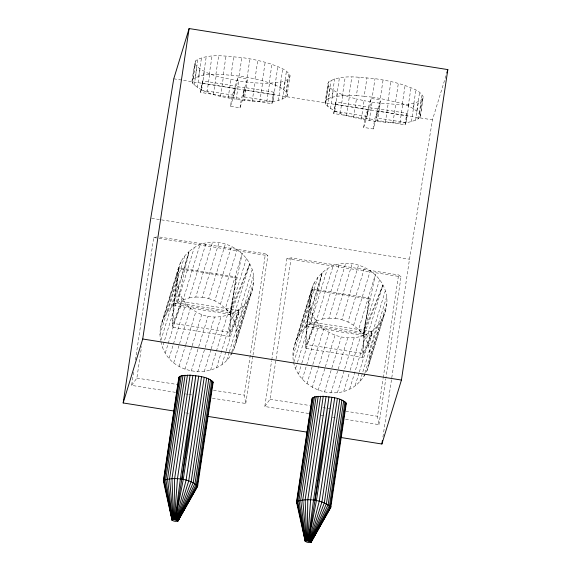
<?xml version="1.0" encoding="UTF-8"?>
<svg xmlns="http://www.w3.org/2000/svg" width="571" height="571" viewBox="0 0 571 571"><rect width="100%" height="100%" fill="white"/><g stroke="black" fill="none" stroke-linecap="round" stroke-linejoin="round"><path stroke-width="0.43" stroke-dasharray="2.85 2.14" d="M238.871 310.488L229.906 332.372L172.835 323.322L181.799 301.438L238.871 310.488L238.293 314.257L229.271 336.276L172.199 327.219L173.377 305.357L178.844 268.777L235.916 277.834L236.194 276.921L179.123 267.863L173.505 305.464C163.37 313.672 158.124 327.411 160.579 340.266M172.835 323.322L173.855 304.314L189.015 251.697C215.117 227.158 261.853 253.595 252.589 288.762L235.83 343.585L232.675 351.679M229.271 336.276L230.448 314.414L235.916 277.834M229.906 332.372L230.927 313.372L249.763 263.916L233.004 318.739C236.672 326.434 237.722 335.256 235.83 343.585M372.035 331.615L363.07 353.499L305.999 344.449L314.964 322.565L372.035 331.615L371.457 335.384L362.435 357.403L305.364 348.346L306.541 326.484L312.287 288.99L369.358 298.048L363.734 335.641C371.057 346.718 372.164 361.893 365.461 373.498M305.999 344.449L307.02 325.441L322.18 272.824C348.274 248.285 395.018 274.722 385.753 309.889L368.987 364.712M362.435 357.403L363.613 335.541L369.358 298.048M363.07 353.499L364.091 334.499L382.927 285.043L366.161 339.866M252.589 288.762C247.357 313.001 216.445 324.621 195.839 311.659C174.326 300.239 170.008 267.464 189.015 251.697L177.395 302.701L173.855 304.314L173.505 305.464M365.083 374.198C343.385 412.926 280.782 385.796 294.986 343.364L311.745 288.548L314.278 282.738L317.79 277.449L322.18 272.824L310.56 323.828L307.02 325.441L306.67 326.591C301.345 331.016 297.313 336.847 294.986 343.364M385.753 309.889C372.213 359.309 296.97 337.547 311.745 288.548M286.999 96.078L287.249 94.087C283.88 87.392 275.536 85.536 269.162 82.816C259.377 79.605 249.263 77.492 239.078 76.036C223.996 75.008 206.681 71.211 192.905 79.119L191.97 81.003L192.406 83.088C205.838 96.128 226.644 97.341 244.231 100.589C258.071 100.924 275.243 105.192 286.999 96.078L290.011 75.608C286.642 68.913 278.298 67.057 271.924 64.337C262.139 61.118 252.025 59.013 241.84 57.557C226.758 56.529 209.443 52.732 195.667 60.64L194.732 62.524L191.97 81.003M290.011 75.608L289.761 77.599C284.815 83.109 276.314 82.424 269.555 83.202C259.298 83.459 249.042 82.545 238.906 80.996C224.003 77.613 206.309 76.114 195.168 64.609L194.732 62.524M420.163 117.205L423.175 96.735C419.806 90.04 411.463 88.184 405.082 85.464C395.303 82.253 385.189 80.14 375.004 78.684C359.923 77.656 342.607 73.859 328.832 81.767L327.897 83.651L325.135 102.13L325.57 104.215C339.003 117.255 359.809 118.468 377.395 121.716C391.235 122.051 408.408 126.319 420.163 117.205L423.175 96.735M175.533 392.348L131.637 385.389L133.607 372.185M135.448 359.866L153.727 237.55L157.139 236.929M131.637 385.389L136.869 378.095L141.594 346.49M192.905 79.119L195.667 60.64M192.406 83.088L195.168 64.609M195.182 77.499L197.944 59.013M194.204 85.315L196.966 66.836M198.744 76.179L201.506 57.7M197.309 87.62L200.071 69.141M201.941 83.159L234.56 88.334L233.182 97.577L200.564 92.402L202.641 80.875L235.259 86.05L237.929 77.335L247.436 78.841L244.231 100.589M200.564 92.402L202.641 80.875M203.476 75.194L206.238 56.715M201.627 89.94L204.389 71.454M209.25 74.587L212.012 56.108M207.037 92.202L209.8 73.723M215.895 74.366L218.657 55.887M213.39 94.343L216.152 75.864M223.225 74.537L225.988 56.058M220.499 96.306L223.261 77.827M231.034 75.101L233.789 56.622M228.157 98.034L230.92 79.555M273.952 92.188L272.574 101.431L243.389 96.799L244.773 87.563L273.952 92.188L273.259 94.472L244.074 89.847L242.696 99.083L240.027 107.805L230.513 106.292L231.897 97.056L234.56 88.334M201.263 90.118L233.882 95.293L235.259 86.05M233.882 95.293L236.544 86.571L237.929 77.335M239.078 76.036L241.84 57.557M236.144 99.475L238.906 80.996M240.027 107.805L241.412 98.562L244.074 89.847M247.15 77.313L249.912 58.834M254.994 78.905L257.757 60.426M252.182 101.338L254.944 82.859M262.403 80.754L265.165 62.275M259.784 101.702L262.539 83.223M233.004 318.739L230.577 314.514L236.194 276.921M269.162 82.816L271.924 64.337M266.793 101.681L269.555 83.202M242.696 99.083L271.875 103.715L273.259 94.472M275.065 85.029L277.827 66.55M273.031 101.267L275.793 82.788M279.947 87.327L282.709 68.848M278.298 100.467L281.06 81.988M283.673 89.654L286.435 71.168M282.459 99.311L285.222 80.832M286.128 91.924L288.89 73.445M285.393 97.834L288.155 79.355M212.412 398.201L245.773 403.497L244.302 395.139L265.422 253.817L158.874 236.915M245.773 403.497L252.874 355.976M253.01 355.098L267.87 255.658L265.422 253.817M308.697 413.475L264.794 406.516L271.632 360.758M271.767 359.873L286.892 258.677L291.153 257.899L398.587 274.944L401.028 276.792L385.903 377.988M264.794 406.516L270.033 399.222L275.936 359.723M276.071 358.845L291.153 257.899M325.135 102.13L326.07 100.246L328.832 81.767M325.57 104.215L328.332 85.736L327.897 83.651M326.07 100.246L328.346 98.626L331.109 80.147M327.369 106.442L330.131 87.963L328.332 85.736M328.346 98.626L331.901 97.306L334.663 78.827M330.466 108.747L333.228 90.268L330.131 87.963M335.106 104.286L367.724 109.461L366.346 118.704L333.728 113.529L335.805 102.002L368.423 107.177L371.086 98.462L380.6 99.968L379.223 109.211L376.553 117.926L405.738 122.558L407.116 113.315L377.938 108.69L376.553 117.926M333.728 113.529L335.805 102.002M331.901 97.306L336.64 96.328L339.402 77.842M334.792 111.067L337.554 92.588L333.228 90.268M306.67 326.591L312.287 288.99M336.64 96.328L342.414 95.714L345.177 77.235M340.202 113.329L342.964 94.85L337.554 92.588M342.414 95.714L349.059 95.493L351.822 77.014M346.554 115.47L349.316 96.991L342.964 94.85M349.059 95.493L356.39 95.664L359.152 77.185M353.663 117.44L356.425 98.961L349.316 96.991M356.39 95.664L364.191 96.228L366.953 77.749M361.322 119.161L364.077 100.682L356.425 98.961M407.116 113.315L406.416 115.606L377.238 110.974L375.854 120.21L373.191 128.932L363.677 127.419L365.062 118.183L367.724 109.461M334.428 111.245L367.046 116.42L368.423 107.177M367.046 116.42L369.708 107.698L371.086 98.462M364.191 96.228L372.242 97.163L375.004 78.684M369.309 120.602L372.071 102.123L364.077 100.682M373.191 128.932L374.569 119.689L377.238 110.974M420.413 115.214C411.498 103.137 393.847 102.13 380.307 98.44L383.07 79.961M377.395 121.716L380.158 103.237C393.997 103.572 411.17 107.84 422.925 98.726M388.159 100.032L390.921 81.553M385.346 122.465L388.109 103.986M395.567 101.881L398.33 83.402M392.941 122.836L395.703 104.35M402.319 103.943L405.082 85.464M399.957 122.808L402.719 104.329M375.854 120.21L405.039 124.842L406.416 115.606M408.229 106.156L410.992 87.677M406.188 122.394L408.95 103.915M413.111 108.454L415.874 89.975M411.463 121.594L414.225 103.115M416.837 110.781L419.599 92.302M415.624 120.445L418.386 101.966M419.292 113.051L422.055 94.572M418.55 118.968L421.312 100.489M345.569 419.328L378.937 424.624L377.467 416.266L383.105 378.523M383.241 377.645L398.587 274.944M378.937 424.624L385.775 378.866M382.934 436.965L409.5 259.213L432.468 119.853L446.015 75.558M172.199 327.219L181.221 305.207L181.799 301.438M305.364 348.346L314.385 326.334L314.964 322.565M161.821 322.237L178.58 267.421M160.337 328.396L177.103 273.573M164.355 316.434L181.114 261.611M159.951 334.727L176.717 279.911M167.867 311.138L184.626 256.322M230.513 106.292L233.182 97.577M160.929 340.209L177.431 286.235M172.256 306.52L189.015 251.697M232.297 352.371C218.436 380.614 172.535 376.56 162.478 347.189L179.237 292.366M173.855 304.314L177.395 302.701L194.161 247.878M244.773 87.563L247.436 78.841M243.389 96.799L246.058 88.084L236.544 86.571M165.312 352.957L182.078 298.133M177.395 302.701L183.141 299.796L199.9 244.98M169.102 358.188L185.868 303.372M183.141 299.796L189.322 297.891L206.088 243.068M173.734 362.742L190.5 307.919M189.322 297.891L195.767 297.034L212.533 242.211M179.073 366.475L185.525 345.391M185.782 344.549L195.839 311.659M195.767 297.034L202.291 297.255L219.05 242.432M184.968 369.294L191.935 346.518M192.191 345.676L201.734 314.471M202.291 297.255L208.7 298.54L225.459 243.724M271.875 103.715L272.574 101.431M191.249 371.1L198.472 347.489M198.729 346.647L208.015 316.284M249.763 263.916L229.856 312.515L220.449 304.15L214.81 300.867L231.569 246.044M197.737 371.864L204.96 348.246M205.217 347.404L214.503 317.041M220.449 304.15L237.208 249.327M204.247 371.543L210.949 349.609M211.206 348.767L221.006 316.719M210.585 370.151L227.344 315.335M246.436 258.399L229.856 312.515L242.211 253.488L225.452 308.311L230.927 313.372L230.577 314.514M216.566 367.738L233.332 312.915M222.033 364.362L225.902 351.715M226.159 350.872L238.792 309.546M235.331 324.713L252.089 269.89M226.815 360.13L229.135 352.543M229.392 351.7L243.574 305.314M236.594 330.966L253.36 276.143M230.777 355.155L231.555 352.628M231.812 351.786L247.543 300.339M236.765 337.318L253.524 282.495M233.81 349.588L250.576 294.764M293.501 349.523L310.267 294.707M297.512 337.561L314.278 282.738M293.116 355.861L309.882 301.038M301.024 332.265L317.79 277.449M363.677 127.419L366.346 118.704M293.837 362.185L310.595 307.362M305.414 327.647L322.18 272.824M295.642 368.316L297.184 363.256M297.448 362.414L312.401 313.493M307.02 325.441L310.56 323.828L327.319 269.005M377.938 108.69L380.6 99.968M298.476 374.084L301.574 363.963M301.831 363.12L315.242 319.26M310.56 323.828L316.305 320.923L333.064 266.107M302.266 379.315L319.025 324.499M316.305 320.923L322.487 319.018L339.253 264.195M306.898 383.869L312.573 365.312M312.829 364.469L323.657 329.046M322.487 319.018L328.932 318.161L345.698 263.338M312.237 387.602L329.003 332.786M328.932 318.161L335.455 318.382L352.214 263.559M318.133 390.421L325.099 367.645M325.356 366.803L334.899 335.598M335.455 318.382L341.858 319.667L358.624 264.851M405.039 124.842L405.738 122.558M324.414 392.234L331.637 368.616M331.894 367.774L341.18 337.411M382.927 285.043L363.013 333.642L353.606 325.277L347.967 321.994L364.733 267.171M330.902 392.991L347.668 338.168M353.606 325.277L370.372 270.454M337.411 392.67L354.17 337.846M343.742 391.278L349.159 373.57M350.194 370.194L360.508 336.462M379.601 279.526L363.013 333.642L375.375 274.615L358.617 329.438L364.091 334.499L363.734 335.641M349.73 388.865L366.496 334.042M355.198 385.496L359.066 372.842M359.323 371.999L371.957 330.673M368.495 345.84L385.254 291.017M359.98 381.257L376.739 326.441M369.758 352.093L386.524 297.27M363.941 376.289L364.719 373.755M364.976 372.913L380.707 321.466M369.929 358.445L386.688 303.622M366.975 370.715L383.741 315.899M372.071 102.123L380.158 103.237M372.242 97.163L380.307 98.44M369.708 107.698L379.223 109.211M173.755 78.805L432.468 119.853M231.897 97.056L241.412 98.562M365.062 118.183L374.569 119.689M151.665 218.308L409.5 259.213M153.727 237.55L158.117 238.25M158.995 238.385L267.87 255.658M286.892 258.677L401.028 276.792M312.009 289.904L369.08 298.961M177.031 302.93L227.95 311.009M310.196 324.057L361.108 332.136M181.221 305.207L238.293 314.257M314.385 326.334L371.457 335.384M173.377 305.357L230.448 314.414M306.541 326.484L363.613 335.541M136.869 378.095L177.381 384.519M213.483 390.243L244.302 395.139M270.033 399.222L309.66 405.503M322.872 407.601L331.672 409M345.762 411.234L377.467 416.266M185.19 393.883L187.823 394.304M188.701 394.44L192.213 394.996M320.988 415.431L324.499 415.988M332.401 417.237L335.912 417.794M185.646 412.876L189.165 413.433M341.858 319.667L347.967 321.994M208.7 298.54L214.81 300.867M160.901 341.822L162.478 347.189"/><path stroke-width="0.86" d="M190.093 375.161L181.278 375.754L178.837 377.488L163.377 480.975L172.057 520.16C175.354 522.736 181.792 520.538 173.984 519.624L174.626 478.648L190.093 375.161C197.809 376.21 207.516 376.196 213.14 382.199L212.469 383.548M323.257 396.288L314.443 396.881L312.002 398.615L296.535 502.102L305.221 541.287C308.518 543.863 314.956 541.665 307.148 540.751L307.79 499.775L323.257 396.288C330.973 397.337 340.68 397.323 346.304 403.326L345.633 404.675M174.469 519.66L177.438 478.848L192.905 375.361M307.633 540.787L310.595 499.975L326.062 396.488M164.177 482.524L163.534 481.724L163.713 480.297C174.362 476.856 188.894 478.648 197.673 485.685L177.966 520.973M297.341 503.651L296.535 502.102L296.877 501.424C307.526 497.983 322.058 499.775 330.837 506.812L311.131 542.1M174.976 519.717L180.336 479.183L195.803 375.697L181.792 479.397L175.226 519.753M308.14 540.844L313.5 500.31L328.96 396.831L314.956 500.524L308.39 540.887M174.205 411.056L123.165 402.962L150.78 218.165L173.755 78.805L189.115 28.55L447.835 69.598L401.434 380.05L381.885 444.01L341.401 437.586M123.165 402.962L142.721 339.003L189.115 28.55M179.18 376.81L163.713 480.297L172.171 520.295M179.993 376.225L164.534 479.711L172.057 520.16M181.278 375.754L165.811 479.233L172.235 519.81M182.984 375.397L167.517 478.883L172.456 519.724M185.061 375.183L169.594 478.662L173.113 519.631L173.984 519.624M187.452 375.097L171.985 478.584L173.527 519.617M201.527 376.732L186.067 480.218L175.968 519.895M204.197 377.402L188.73 480.882L176.432 520.017M206.631 378.145L191.164 481.624L176.853 520.145M208.75 378.937L193.291 482.424L177.224 520.281M210.513 379.765L195.046 483.252L177.531 520.424M211.855 380.6L196.388 484.087L177.759 520.566M212.74 381.421L197.273 484.907L177.916 520.709M198.972 473.88L199.236 472.124M200.678 462.474L200.935 460.726M202.377 451.076L202.641 449.32M204.083 439.677L204.347 437.921M205.788 428.271L206.045 426.523M213.14 382.199L197.587 486.399L177.867 521.08M296.692 502.851L312.337 397.937M313.158 397.352L297.691 500.838L305.221 541.287M314.443 396.881L298.976 500.36L305.392 540.937M316.141 396.524L300.681 500.01L305.621 540.858M318.225 396.31L302.758 499.789L306.277 540.758L307.148 540.751M320.616 396.224L305.15 499.711L306.691 540.744M334.692 397.859L319.225 501.345L309.132 541.023M337.361 398.529L321.894 502.009L309.596 541.144M339.788 399.272L324.328 502.751L310.017 541.272M341.915 400.064L326.448 503.551L310.388 541.408M343.678 400.892L328.211 504.379L310.688 541.551M345.012 401.727L329.553 505.214L310.924 541.693M345.898 402.548L330.438 506.034L311.081 541.836M346.304 403.326L330.752 507.526L311.031 542.207M381.885 444.01L382.406 440.491M181.792 479.397L198.701 376.161L183.241 479.647L175.483 519.796M314.956 500.524L331.865 397.288L316.398 500.774L308.64 540.923M446.793 73.002L447.835 69.598M177.831 520.452L179.451 517.283M177.688 521.173L182.784 511.794M183.634 510.231L184.483 508.668M310.852 542.3L314.671 535.27M315.52 533.707L316.37 532.143M317.219 530.573L318.068 529.01M177.988 520.845L197.673 485.685M311.145 541.972L330.837 506.812M172.749 519.667L173.113 519.631M305.913 540.794L306.277 540.758M142.721 339.003L401.434 380.05M207.644 416.366L307.084 432.14M296.877 501.424L305.257 541.037M178.837 377.488L178.994 378.238M304.379 535.534L305.528 541.572M171.871 517.854L172.363 520.445"/></g></svg>
